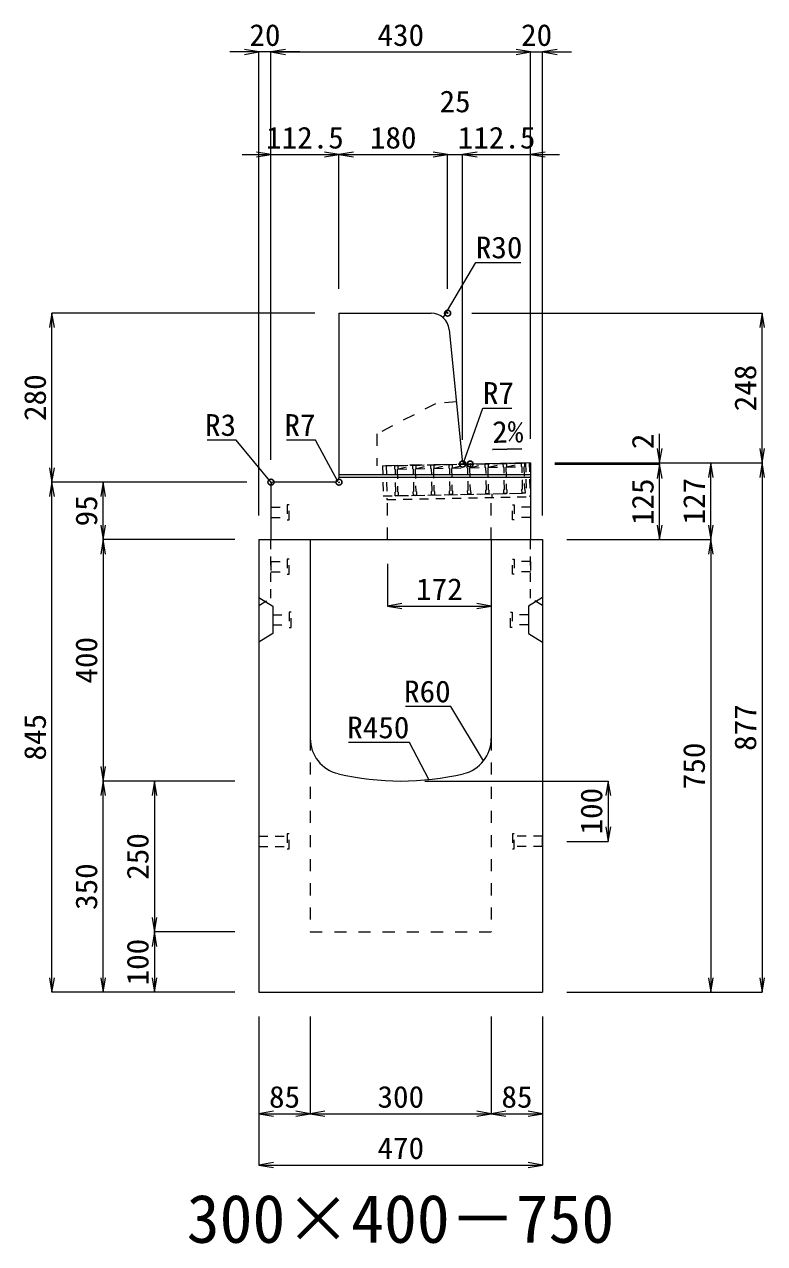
# Model space of a CAD drawing. Units: millimetres at full size; some dimension numbers follow another scale. Extents: x -18734 to 51600, y -18820 to 17820.
# Drawn here: x 3276 to 4503, y 9934 to 11953 of the extents above; entities that cross this region are included whole.
import ezdxf
from ezdxf.enums import TextEntityAlignment as Align

# ---------------------------------------------------------------- set-up
doc = ezdxf.new("R2010")
doc.units = ezdxf.units.MM
doc.header["$LTSCALE"] = 20
doc.header["$PDMODE"] = 32
doc.header["$PDSIZE"] = 10
doc.linetypes.add('USER1', pattern=[2, 1, -1])
doc.linetypes.add('USER2', pattern=[1.35, 0.75, -0.6])
for name, color, linetype, lineweight in [('インサート', 3, 'USER2', 9), ('グレーチング', 7, 'USER2', 5), ('受枠', 3, 'USER2', 9), ('寸法線', 7, 'Continuous', 13), ('引出線', 4, 'Continuous', 13), ('本体', 2, 'Continuous', 13), ('目地', 132, 'Continuous', 5)]:
    doc.layers.add(name, color=color, linetype=linetype, lineweight=lineweight)
doc.layers.add('作業エリア', color=11, linetype='Continuous')
doc.layers.add('文字', color=7, linetype='Continuous')
doc.styles.add('ＭＳ 明朝', font='')
doc.styles.get('ＭＳ 明朝').set_extended_font_data('MS Mincho')

# ---------------------------------------------------------------- blocks, each defined once
blk = doc.blocks.new('open_arrow')
at = {"color": 0, "linetype": 'Continuous', "lineweight": -2}
blk.add_lwpolyline([(7.5, 1.25), (0, 0), (7.5, -1.25)], dxfattribs=at)

msp = doc.modelspace()

# ---------------------------------------------------------------- linework, layer by layer
at = {"layer": 'インサート'}
for p, q in [((3685, 11153.5), (3712, 11153.5)), ((3685, 11153.5), (3685, 11136.5)), ((3715, 11157.5), (3712, 11157.5)), ((3712, 11157.5), (3712, 11132.5)), ((3715, 11132.5), (3715, 11157.5)), ((4085, 11157.5), (4088, 11157.5)), ((4085, 11132.5), (4085, 11157.5)), ((4088, 11157.5), (4088, 11132.5)), ((4115, 11153.5), (4088, 11153.5)), ((4115, 11153.5), (4115, 11136.5)), ((3685, 11136.5), (3712, 11136.5)), ((3712, 11132.5), (3715, 11132.5)), ((4088, 11132.5), (4085, 11132.5)), ((4115, 11136.5), (4088, 11136.5)), ((3685, 11063.5), (3712, 11063.5)), ((3685, 11063.5), (3685, 11046.5)), ((3715, 11067.5), (3712, 11067.5)), ((3712, 11067.5), (3712, 11042.5)), ((3715, 11042.5), (3715, 11067.5)), ((4085, 11067.5), (4088, 11067.5)), ((4085, 11042.5), (4085, 11067.5)), ((4088, 11067.5), (4088, 11042.5)), ((4115, 11063.5), (4088, 11063.5)), ((4115, 11063.5), (4115, 11046.5)), ((3685, 11046.5), (3712, 11046.5)), ((3712, 11042.5), (3715, 11042.5)), ((4088, 11042.5), (4085, 11042.5)), ((4115, 11046.5), (4088, 11046.5)), ((3688.2, 10975.5), (3715.2, 10975.5)), ((3688.2, 10975.5), (3688.2, 10958.5)), ((3718.2, 10979.5), (3715.2, 10979.5)), ((3715.2, 10979.5), (3715.2, 10954.5)), ((3718.2, 10954.5), (3718.2, 10979.5)), ((4081.8, 10979.5), (4084.8, 10979.5)), ((4081.8, 10954.5), (4081.8, 10979.5)), ((4084.8, 10979.5), (4084.8, 10954.5)), ((4111.8, 10975.5), (4084.8, 10975.5)), ((4111.8, 10975.5), (4111.8, 10958.5)), ((3688.2, 10958.5), (3715.2, 10958.5)), ((3715.2, 10954.5), (3718.2, 10954.5)), ((4084.8, 10954.5), (4081.8, 10954.5)), ((4111.8, 10958.5), (4084.8, 10958.5)), ((3665, 10608.5), (3712, 10608.5)), ((3665, 10608.5), (3665, 10591.5)), ((3715, 10612.5), (3712, 10612.5)), ((3712, 10612.5), (3712, 10587.5)), ((3715, 10587.5), (3715, 10612.5)), ((4088, 10612.5), (4085, 10612.5)), ((4085, 10612.5), (4085, 10587.5)), ((4088, 10587.5), (4088, 10612.5)), ((4135, 10608.5), (4088, 10608.5)), ((4135, 10591.5), (4135, 10608.5)), ((3665, 10591.5), (3712, 10591.5)), ((3712, 10587.5), (3715, 10587.5)), ((4085, 10587.5), (4088, 10587.5)), ((4135, 10591.5), (4088, 10591.5))]:
    msp.add_line(p, q, dxfattribs=at)
at = {"layer": 'グレーチング'}
for p, q in [((3889.92, 11222.5), (4104.88, 11226.8)), ((3895.04, 11216.6), (3919.92, 11223.1)), ((3895.04, 11216.6), (3920.04, 11217.1)), ((3925.04, 11217.2), (3949.91, 11223.7)), ((3925.04, 11217.2), (3950.03, 11217.7)), ((3955.03, 11217.8), (3979.91, 11224.3)), ((3955.03, 11217.8), (3980.03, 11218.3)), ((3985.03, 11218.4), (4009.9, 11224.9)), ((3985.03, 11218.4), (4010.02, 11218.9)), ((4015.02, 11219), (4039.89, 11225.5)), ((4015.02, 11219), (4040.01, 11219.5)), ((4045.01, 11219.6), (4069.89, 11226.1)), ((4045.01, 11219.6), (4070.01, 11220.1)), ((4075.01, 11220.2), (4099.88, 11226.7)), ((4075.01, 11220.2), (4100, 11220.7)), ((3890.92, 11172.51), (4105.88, 11176.81))]:
    msp.add_line(p, q, dxfattribs=at)
for points in [[(3889.92, 11222.5), (3894.92, 11222.6), (3895.04, 11216.6), (3894.06, 11215.58), (3894.78, 11179.59), (3895.8, 11178.61), (3895.92, 11172.61), (3890.92, 11172.51), (3890.8, 11178.51), (3891.78, 11179.53), (3891.06, 11215.52), (3890.04, 11216.5)], [(3919.92, 11223.1), (3924.92, 11223.2), (3925.04, 11217.2), (3924.06, 11216.18), (3924.78, 11180.19), (3925.8, 11179.21), (3925.92, 11173.21), (3920.92, 11173.11), (3920.8, 11179.11), (3921.78, 11180.13), (3921.06, 11216.12), (3920.04, 11217.1)], [(3949.91, 11223.7), (3954.91, 11223.8), (3955.03, 11217.8), (3954.05, 11216.78), (3954.77, 11180.79), (3955.79, 11179.81), (3955.91, 11173.81), (3950.91, 11173.71), (3950.79, 11179.71), (3951.77, 11180.73), (3951.05, 11216.72), (3950.03, 11217.7)], [(3979.91, 11224.3), (3984.91, 11224.4), (3985.03, 11218.4), (3984.05, 11217.38), (3984.77, 11181.39), (3985.79, 11180.41), (3985.91, 11174.41), (3980.91, 11174.31), (3980.79, 11180.31), (3981.77, 11181.33), (3981.05, 11217.32), (3980.03, 11218.3)], [(4009.9, 11224.9), (4014.9, 11225), (4015.02, 11219), (4014.04, 11217.98), (4014.76, 11181.99), (4015.78, 11181.01), (4015.9, 11175.01), (4010.9, 11174.91), (4010.78, 11180.91), (4011.76, 11181.93), (4011.04, 11217.92), (4010.02, 11218.9)], [(4039.89, 11225.5), (4044.89, 11225.6), (4045.01, 11219.6), (4044.03, 11218.58), (4044.75, 11182.59), (4045.77, 11181.61), (4045.89, 11175.61), (4040.89, 11175.51), (4040.77, 11181.51), (4041.75, 11182.53), (4041.03, 11218.52), (4040.01, 11219.5)], [(4069.89, 11226.1), (4074.89, 11226.2), (4075.01, 11220.2), (4074.03, 11219.18), (4074.75, 11183.19), (4075.77, 11182.21), (4075.89, 11176.21), (4070.89, 11176.11), (4070.77, 11182.11), (4071.75, 11183.13), (4071.03, 11219.12), (4070.01, 11220.1)], [(4099.88, 11226.7), (4104.88, 11226.8), (4105, 11220.8), (4104.02, 11219.78), (4104.74, 11183.79), (4105.76, 11182.81), (4105.88, 11176.81), (4100.88, 11176.71), (4100.76, 11182.71), (4101.74, 11183.73), (4101.02, 11219.72), (4100, 11220.7)]]:
    msp.add_lwpolyline(points, close=True, dxfattribs=at)
at = {"layer": '作業エリア'}
for p in [(3977.5, 11475), (4002.5, 11225), (4015, 11225), (3685, 11195), (3797.5, 11195)]:
    msp.add_point(p, dxfattribs=at)
at = {"layer": '受枠'}
for p, q in [((3869.93, 11222.1), (4112.88, 11226.96)), ((3869.93, 11222.1), (3870.93, 11172.11)), ((3875.93, 11222.22), (3877.05, 11166.23)), ((4106.88, 11226.84), (4107.88, 11176.85)), ((4112.88, 11226.96), (4114, 11170.97)), ((3870.93, 11172.11), (4107.88, 11176.85)), ((3877.05, 11166.23), (4114, 11170.97)), ((4050.89, 11175.71), (4051.01, 11169.71))]:
    msp.add_line(p, q, dxfattribs=at)
at = {"layer": '寸法線'}
for p, q in [((3733, 11907.69), (3617, 11907.69)), ((3665, 11140), (3665, 11907.69)), ((3685, 11907.69), (4115, 11907.69)), ((3685, 11232), (3685, 11907.69)), ((3685, 11232), (3685, 11907.69)), ((4067, 11907.69), (4183, 11907.69)), ((4115, 11267), (4115, 11907.69)), ((4115, 11267), (4115, 11907.69)), ((4135, 11140), (4135, 11907.69)), ((3637, 11737.69), (3797.5, 11737.69)), ((3685, 11232), (3685, 11737.69)), ((3797.5, 11737.69), (3977.5, 11737.69)), ((3797.5, 11515), (3797.5, 11737.69)), ((3797.5, 11515), (3797.5, 11737.69)), ((3929.5, 11737.69), (4050.5, 11737.69)), ((3977.5, 11515), (3977.5, 11737.69)), ((3977.5, 11515), (3977.5, 11737.69)), ((4002.5, 11265), (4002.5, 11737.69)), ((4002.5, 11737.69), (4163, 11737.69)), ((4002.5, 11265), (4002.5, 11737.69)), ((4115, 11267), (4115, 11737.69)), ((3322.06, 11195), (3322.06, 11475)), ((3757.5, 11475), (3322.06, 11475)), ((4017.5, 11475), (4498.78, 11475)), ((4498.78, 11227), (4498.78, 11475)), ((4328.78, 11177), (4328.78, 11275)), ((4155, 11227), (4498.78, 11227)), ((4155, 11227), (4413.78, 11227)), ((4155, 11227), (4328.78, 11227)), ((4155, 11227), (4498.78, 11227)), ((4155, 11225), (4328.78, 11225)), ((4155, 11225), (4328.78, 11225)), ((4328.78, 11100), (4328.78, 11225)), ((4413.78, 11100), (4413.78, 11227)), ((4498.78, 11227), (4498.78, 10350)), ((3322.06, 10350), (3322.06, 11195)), ((3645, 11195), (3322.06, 11195)), ((3645, 11195), (3322.06, 11195)), ((3407.06, 11100), (3407.06, 11195)), ((3645, 11195), (3407.06, 11195)), ((3407.06, 11100), (3407.06, 10700)), ((3625, 11100), (3407.06, 11100)), ((3625, 11100), (3407.06, 11100)), ((4175, 11100), (4413.78, 11100)), ((4175, 11100), (4413.78, 11100)), ((4175, 11100), (4328.78, 11100)), ((4413.78, 11100), (4413.78, 10350)), ((3878, 11060), (3878, 10989.77)), ((3878, 10989.77), (4050, 10989.77)), ((3625, 10700), (3407.06, 10700)), ((3407.06, 10350), (3407.06, 10700)), ((3625, 10700), (3407.06, 10700)), ((3492.06, 10700), (3492.06, 10450)), ((3625, 10700), (3492.06, 10700)), ((3940, 10700), (4243.78, 10700)), ((4243.78, 10700), (4243.78, 10600)), ((4175, 10600), (4243.78, 10600)), ((3625, 10450), (3492.06, 10450)), ((3492.06, 10450), (3492.06, 10350)), ((3625, 10450), (3492.06, 10450)), ((3625, 10350), (3322.06, 10350)), ((3625, 10350), (3407.06, 10350)), ((3625, 10350), (3492.06, 10350)), ((4175, 10350), (4413.78, 10350)), ((4175, 10350), (4498.78, 10350)), ((3665, 10310), (3665, 10148.84)), ((3665, 10310), (3665, 10063.84)), ((3750, 10310), (3750, 10148.84)), ((3750, 10310), (3750, 10148.84)), ((4050, 10310), (4050, 10148.84)), ((4050, 10310), (4050, 10148.84)), ((4135, 10310), (4135, 10148.84)), ((4135, 10310), (4135, 10063.84)), ((3665, 10148.84), (3750, 10148.84)), ((3750, 10148.84), (4050, 10148.84)), ((4050, 10148.84), (4135, 10148.84)), ((3665, 10063.84), (4135, 10063.84))]:
    msp.add_line(p, q, dxfattribs=at)
at = {"layer": '引出線'}
for points in [[(3970.48, 11467.24), (4024.33, 11558.64), (4099, 11558.64)], [(4004.14, 11226.81), (4036.08, 11317.58), (4084.01, 11317.58)], [(3685.88, 11194.12), (3627.15, 11264.49), (3579.43, 11264.49)], [(3795.45, 11197.05), (3758.75, 11264.49), (3710.82, 11264.49)], [(4052.12, 11249.12), (4100.83, 11250.1), (4052.08, 11249.12)], [(4037.07, 10733.32), (3982.66, 10823.21), (3907.98, 10823.21)], [(3946.44, 10702.4), (3914.22, 10763.55), (3813.21, 10763.55)]]:
    msp.add_lwpolyline(points, dxfattribs=at)
at = {"layer": '本体'}
for p, q in [((3797.5, 11475), (3797.5, 11202)), ((3797.5, 11475), (3950.35, 11475)), ((3980.2, 11447.99), (4001.87, 11231.3)), ((4015, 11225), (4008.83, 11225)), ((4115, 11227), (4015, 11225)), ((4115, 11227), (4115, 11100)), ((3685, 11192), (3685, 11100)), ((3790.5, 11195), (3688, 11195)), ((3665, 11100), (3665, 10350)), ((3665, 11100), (3750, 11100)), ((3685, 11100), (4115, 11100)), ((3750, 11100), (3750, 10770.53)), ((4050, 11100), (4135, 11100)), ((4050, 11100), (4050, 10770.53)), ((4135, 11100), (4135, 10350)), ((3665, 10350), (4135, 10350))]:
    msp.add_line(p, q, dxfattribs=at)
at = {"layer": '本体', "linetype": 'USER1'}
for p, q in [((3957.5, 11325), (3860.5, 11275)), ((3992.2, 11328), (3957.5, 11325)), ((3860.5, 11275), (3860.5, 11221.91)), ((4015, 11225), (3860.5, 11221.91)), ((3878, 11100), (3878, 11172.25)), ((4050, 11100), (4050, 11175.69))]:
    msp.add_line(p, q, dxfattribs=at)
at = {"layer": '本体', "linetype": 'USER2', "lineweight": 9}
for p, q in [((3685, 11003), (3685, 11100)), ((4115, 11003), (4115, 11100)), ((3665, 10990.5), (3685, 11003)), ((4135, 10990.5), (4115, 11003))]:
    msp.add_line(p, q, dxfattribs=at)
at = {"layer": '本体', "lineweight": 9}
for p, q in [((3665, 11004), (3688.2, 10989.5)), ((3688.2, 10989.5), (3688.2, 10944.5)), ((4134.58, 11003.74), (4111.8, 10989.5)), ((4111.8, 10989.5), (4111.8, 10944.5)), ((3688.2, 10944.5), (3665, 10930)), ((4111.8, 10944.5), (4135, 10930))]:
    msp.add_line(p, q, dxfattribs=at)
at = {"layer": '本体', "linetype": 'USER1', "lineweight": 15}
for p, q in [((3750, 10770.53), (3750, 10450)), ((4050, 10770.53), (4050, 10450)), ((3750, 10450), (4050, 10450))]:
    msp.add_line(p, q, dxfattribs=at)
at = {"layer": '本体'}
for centre, radius, start, end in [((3950.35, 11445), 30, 5.71059, 90), ((4008.83, 11232), 7, 185.71059, 270), ((3688, 11192), 3, 90, 180), ((3790.5, 11202), 7, 270, 0), ((3810, 10770.53), 60, 180, 256.65764), ((3990, 10770.53), 60, 283.34236, 0), ((3900, 11150), 450, 256.65764, 283.34236)]:
    msp.add_arc(centre, radius, start, end, dxfattribs=at)
at = {"layer": '目地'}
for p, q in [((4115, 11207), (3797.5, 11207)), ((4115, 11203), (3797.5, 11203))]:
    msp.add_line(p, q, dxfattribs=at)

# ---------------------------------------------------------------- block references
at = {"layer": '寸法線', "xscale": 3.2, "yscale": 3.2}
for p, rotation in [((3665, 11907.69), 180), ((4115, 11907.69), 180), ((4115, 11907.69), 180), ((3685, 11737.69), 180), ((3797.5, 11737.69), 180), ((3977.5, 11737.69), 180), ((3977.5, 11737.69), 180), ((3322.06, 11475), 270), ((4498.78, 11475), 270), ((4328.78, 11227), 90), ((4498.78, 11227), 90), ((3322.06, 11195), 90), ((4328.78, 11225), 270), ((4328.78, 11225), 270), ((4413.78, 11227), 270), ((4498.78, 11227), 270), ((3322.06, 11195), 270), ((3407.06, 11195), 270), ((3407.06, 11100), 90), ((4328.78, 11100), 90), ((4413.78, 11100), 90), ((3407.06, 11100), 270), ((4413.78, 11100), 270), ((4050, 10989.77), 180), ((3407.06, 10700), 90), ((3407.06, 10700), 270), ((3492.06, 10700), 270), ((4243.78, 10700), 270), ((4243.78, 10600), 90), ((3492.06, 10450), 90), ((3492.06, 10450), 270), ((3322.06, 10350), 90), ((3407.06, 10350), 90), ((3492.06, 10350), 90), ((4413.78, 10350), 90), ((4498.78, 10350), 90), ((3750, 10148.84), 180), ((4050, 10148.84), 180), ((4135, 10148.84), 180), ((4135, 10063.84), 180)]:
    msp.add_blockref('open_arrow', p, dxfattribs=dict(at, rotation=rotation))
for p in [(3685, 11907.69), (3685, 11907.69), (4135, 11907.69), (3797.5, 11737.69), (4002.5, 11737.69), (4002.5, 11737.69), (4115, 11737.69), (3878, 10989.77), (3665, 10148.84), (3750, 10148.84), (4050, 10148.84), (3665, 10063.84)]:
    msp.add_blockref('open_arrow', p, dxfattribs=at)
at = {"layer": '引出線', "xscale": 0.0533, "yscale": 0.0533}
for p, rotation in [((3970.48, 11467.24), 59.5), ((4052.12, 11249.12), 1.1), ((4004.14, 11226.81), 70.6), ((3685.88, 11194.12), 129.8), ((3795.45, 11197.05), 118.6), ((4037.07, 10733.32), 121.2), ((3946.44, 10702.4), 117.8)]:
    msp.add_blockref('open_arrow', p, dxfattribs=dict(at, rotation=rotation))

# ---------------------------------------------------------------- texts
at = {"layer": '寸法線', "style": 'ＭＳ 明朝', "width": 1.05}
for s, p in [('20', (3675, 11935.69)), ('430', (3900, 11935.69)), ('20', (4125, 11935.69)), ('25', (3990, 11825.69)), ('112.5', (3741.25, 11765.69)), ('180', (3887.5, 11765.69)), ('112.5', (4058.75, 11765.69)), ('172', (3964, 11017.77)), ('85', (3707.5, 10176.84)), ('300', (3900, 10176.84)), ('85', (4092.5, 10176.84)), ('470', (3900, 10091.84))]:
    msp.add_text(s, height=36.03, dxfattribs=at).set_placement(p, align=Align.MIDDLE_CENTER)
for s, p in [('280', (3294.06, 11335)), ('248', (4470.78, 11351)), ('2', (4300.78, 11262.59)), ('125', (4300.78, 11162.5)), ('127', (4385.78, 11163.5)), ('95', (3379.06, 11147.5)), ('400', (3379.06, 10900)), ('845', (3294.06, 10772.5)), ('877', (4470.78, 10788.5)), ('750', (4385.78, 10725)), ('100', (4215.78, 10650)), ('250', (3464.06, 10575)), ('350', (3379.06, 10525)), ('100', (3464.06, 10400))]:
    msp.add_text(s, height=36.03, rotation=90, dxfattribs=at).set_placement(p, align=Align.MIDDLE_CENTER)
at = {"layer": '引出線', "style": 'ＭＳ 明朝', "width": 1.05}
for s, p in [('R30', (4024.33, 11601.84)), ('R7', (4036.08, 11360.78))]:
    msp.add_text(s, height=36.03, dxfattribs=at).set_placement(p, align=Align.TOP_LEFT)
for s, p in [('R3', (3627.15, 11307.69)), ('R7', (3758.75, 11307.69)), ('R60', (3982.66, 10866.41)), ('R450', (3914.22, 10806.75))]:
    msp.add_text(s, height=36.03, dxfattribs=at).set_placement(p, align=Align.TOP_RIGHT)
msp.add_text('2%', height=36.03, rotation=1.146, dxfattribs=at).set_placement((4051.15, 11296.02), align=Align.TOP_LEFT)
at = {"layer": '文字', "style": 'ＭＳ 明朝'}
msp.add_text('300×400－750', height=80.06, dxfattribs=at).set_placement((3899.52, 9975.03), align=Align.MIDDLE_CENTER)

doc.saveas('drawing.dxf')
